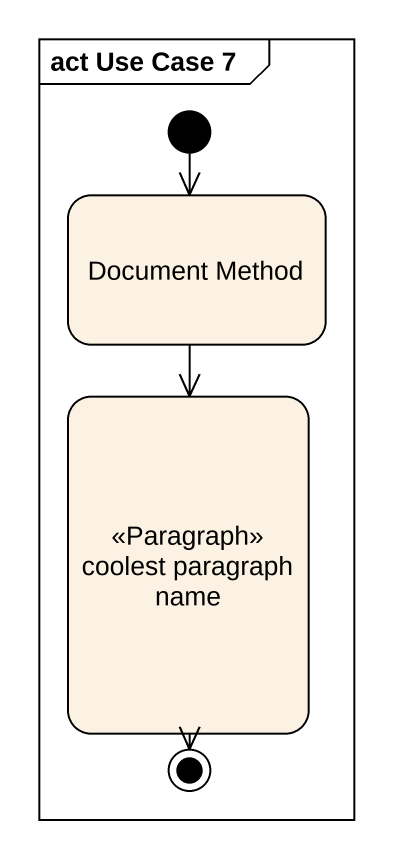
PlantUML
@startuml
mainframe act Use Case 7
hide empty description
state "Document Method" as Document_Method
state "coolest paragraph name" as coolest_paragraph_name <<Paragraph>>
[*] --> Document_Method
Document_Method --> coolest_paragraph_name
coolest_paragraph_name --> [*]
@enduml
